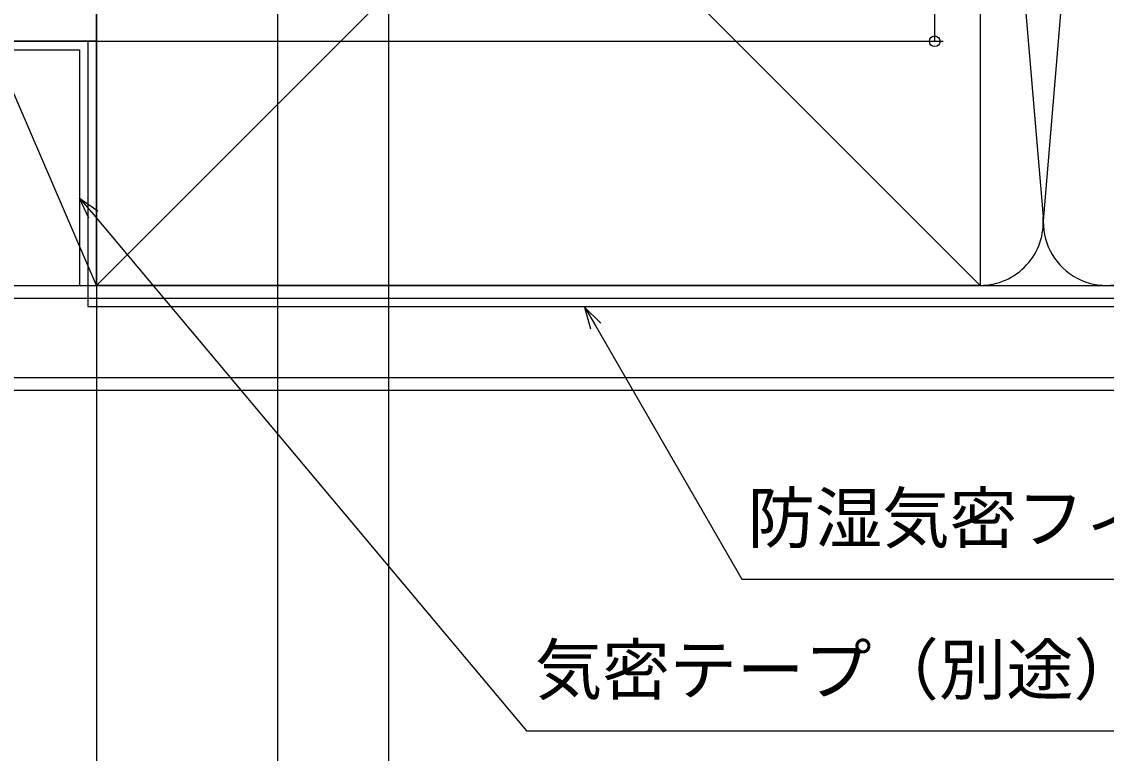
# Model space of a CAD drawing. Units: millimetres, scale not verified. Extents: x -525 to 525, y -783 to 779.
# Drawn here: x 313.6 to 442.5, y -684.3 to -597.4 of the extents above; entities that cross this region are included whole.
import ezdxf
from ezdxf.enums import TextEntityAlignment as Align

# ---------------------------------------------------------------- set-up
doc = ezdxf.new("R2010")
doc.units = ezdxf.units.MM
doc.header["$LTSCALE"] = 4
for name, color, linetype in [('0-7_YKK_D', 6, 'Continuous'), ('0-9_YSS_K', 3, 'Continuous'), ('0-A_YSS_KE', 3, 'Continuous')]:
    doc.layers.add(name, color=color, linetype=linetype)
doc.styles.add('ＭＳ ゴシック', font='')
doc.styles.get('ＭＳ ゴシック').set_extended_font_data('MS Gothic')

msp = doc.modelspace()

# ---------------------------------------------------------------- linework, layer by layer
at = {"layer": '0-7_YKK_D'}
for p, q in [((344, -485.397), (344, -772.9)), ((422.1, -599.7), (422.1, -484.7)), ((357.2, -560.2), (357.2, -732.9)), ((357.2, -560.202), (357.2, -712.9)), ((311, -599.7), (423.1, -599.7)), ((322.5, -599.7), (322.5, -712.9)), ((322.5, -629.7), (322.5, -752.9))]:
    msp.add_line(p, q, dxfattribs=at)
for points in [[(321.616, -620.73), (320.5, -618.337), (322.663, -619.851)], [(320.5, -618.337), (322.139, -620.291), (373.601, -681.62), (462.414, -681.62)], [(381.234, -633.886), (380.55, -631.336), (382.417, -633.203)], [(380.55, -631.336), (381.825, -633.544), (399.182, -663.607), (520.477, -663.607)]]:
    msp.add_lwpolyline(points, dxfattribs=at)
msp.add_circle((422.1, -599.7), 0.637, dxfattribs=at)
at = {"layer": '0-9_YSS_K'}
for p, q in [((322.5, -523.7), (427.5, -628.7)), ((427.5, -523.7), (322.5, -628.7)), ((427.526, -531.827), (434.974, -620.573)), ((442.474, -531.827), (435.026, -620.573)), ((322.5, -628.7), (310, -599.7))]:
    msp.add_line(p, q, dxfattribs=at)
msp.add_lwpolyline([(487.5, -639.7), (310, -639.7), (310, -630.2), (487.5, -630.2)], dxfattribs=at)
for centre, start in [((427.5, -621.2), 269.99997), ((442.5, -621.2), 175.20302)]:
    msp.add_arc(centre, 7.5, start, 4.79698, dxfattribs=at)
at = {"layer": '0-A_YSS_KE'}
for points in [[(322.5, -484.7), (322.5, -599.7), (310, -599.7), (310, -484.7)], [(322.5, -628.7), (322.5, -523.7), (427.5, -523.7), (427.5, -628.7)], [(322.5, -628.7), (322.5, -599.7), (310, -599.7), (310, -628.7)]]:
    msp.add_lwpolyline(points, close=True, dxfattribs=at)
for points in [[(321.5, -599.7), (321.5, -631.2), (487.5, -631.2)], [(299, -600.7), (320.5, -600.7), (320.5, -628.7)], [(487.5, -641.2), (310, -641.2), (310, -628.7), (487.5, -628.7)]]:
    msp.add_lwpolyline(points, dxfattribs=at)

# ---------------------------------------------------------------- texts
at = {"layer": '0-7_YKK_D', "style": 'ＭＳ ゴシック'}
for s, p in [('防湿気密フィルム（別途）', (399.862, -661.029)), ('気密テープ（別途）', (374.599, -679.042))]:
    msp.add_text(s, height=5.865, dxfattribs=at).set_placement(p, align=Align.BOTTOM_LEFT)

doc.saveas('drawing.dxf')
